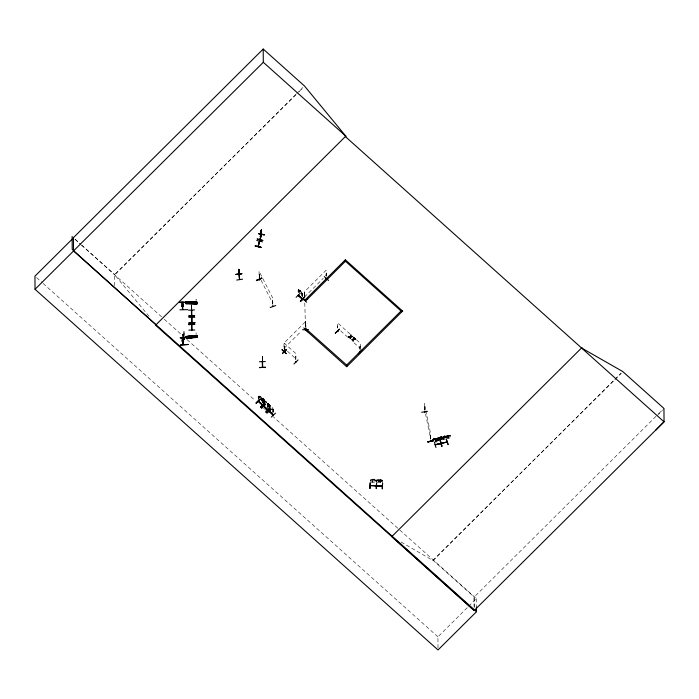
<?xml version="1.0" encoding="UTF-8"?>
<svg xmlns="http://www.w3.org/2000/svg" width="699" height="699" viewBox="0 0 699 699"><rect width="100%" height="100%" fill="white"/><g stroke="black" fill="none" stroke-linecap="round" stroke-linejoin="round"><path stroke-width="0.52" stroke-dasharray="3.5 2.62" d="M196.087 299.696L196.148 299.443M196.104 300.579L196.043 299.819M370.951 479.732L376.158 480.082L376.176 481.812M372.27 479.829L371.37 479.986L371.379 481.192L374.166 481.768L375.136 481.27L375.127 480.064L374.148 479.829L374.21 479.164L372.27 479.121L374.21 479.164M375.477 479.837L376.158 480.143L376.106 481.873M382.353 482.065L382.344 480.318L381.698 480.03L376.578 480.178L377.547 479.933M377.617 480.152L378.587 479.968L377.617 480.152L377.626 481.358M381.374 480.23L380.405 479.995L381.374 480.257L381.383 481.462L378.605 481.899L381.383 481.436M381.698 480.056L382.405 480.344L376.647 480.187M376.647 480.126L378.526 479.942M196.052 332.741L196.174 333.475M196.061 299.443L196.157 299.888M261.269 231.019L260.937 232.356M260.71 232.391L261.111 230.032L260.465 232.409M260.535 231.535L261.26 229.814M261.129 229.648L261.461 229.211L261.155 232.793M259.451 236.035L259.512 236.568M260.561 232.147L261.356 229.193M260.561 232.356L261.015 230.705L260.57 233.562M260.465 234.855L261.531 230.591M261.286 229.228L261.487 232.356M439.645 439.549L438.439 439.155C438.317 438.072 445.516 436.421 441.462 438.273L442.729 438.71L441.086 438.5L439.557 439.505M436.473 441.165L437.146 440.326L437.076 437.784L438.955 437.312L438.92 438.055L440.195 437.714L440.125 436.989L442.03 436.595L441.349 439.383M443.245 439.54L443.917 438.692L443.9 436.962L442.03 437.242M443.288 439.549L443.917 437.015M448.723 435.582L450.689 435.39L450.637 437.128L448.26 438.264M446.521 438.762L450.06 437.915L450.689 435.39M447.736 436.648L449.431 435.634L448.234 436.639L449.501 437.076L447.849 436.866L446.836 437.731M435.844 438.946L434.28 439.846M439.435 439.496L440.685 438.448L439.522 438.055M657.252 415.564L662.469 410.313M114.758 285.673L114.68 274.593L295.939 94.426M296.717 93.657L302.912 87.497M295.939 94.671L114.68 274.838L149.822 317.276M299.041 91.595L302.912 87.742M304.493 297.014L323.244 278.377M283.986 348.364L301.243 331.221M264.458 402.93C263.086 402.755 259.845 398.229 261.872 397.967M261.365 399.531L261.845 400.571M264.842 402.117L264.126 399.426L262.807 398.142L263.514 400.212L264.711 400.693L263.82 400.632L264.738 402.143M262.413 403.096L262.527 399.811L262.003 399.601L263.243 400.108L262.335 398.587L262.807 398.779M261.81 400.562L265.131 403.428M265.629 401.532L265.113 400.868M267.481 407.613L267.481 403.629L268.18 403.935M270.207 406.067L268.18 403.288L268.189 404.039M401.121 542.04L432.926 560.519L614.185 379.976M614.963 379.208L621.158 373.048M432.926 560.519L614.211 380.335M614.98 379.574L621.166 373.423M474.245 607.352L474.175 597.06L657.759 414.586M658.537 413.817L663.954 408.426M438.011 647.947L437.932 636.841L467.946 607.012M468.714 606.251L476.412 598.597L273.213 416.726M284.633 346.669L284.65 349.701M295.721 359.601L295.843 356.429L296.044 358.631M298.281 292.165L298.333 289.648L299.731 290.688M298.123 290.207L298.648 290.417L298.123 290.207L298.132 292.304M298.29 289.692L298.779 289.823M299.731 290.801L299.722 290.041L301.086 292.007M301.129 291.317L299.679 290.085M302.064 295.397L302.484 293.423L301.129 291.964M301.933 295.738L302.055 293.501L302.326 297.145M325.874 275.721L326.232 273.335L326.407 276.507M304.851 294.594L304.869 296.612M326.022 275.86L326.381 273.475M305.507 325.184L305.725 324.686L305.515 327.211M284.117 346.442L284.344 345.944L284.144 349.474M258.621 400.71L258.42 395.608L258.368 398.115M258.211 396.158L258.735 396.368L258.211 396.158L258.219 398.255M258.385 397.382L258.822 398.413M259.766 396.045L261.216 397.268L258.377 395.651M262.623 399.409L262.553 402.956M337.32 326.101L337.844 326.311L337.32 326.101L337.337 328.119M262.108 401.401L262.632 401.147L262.571 399.382L261.129 397.941M263.89 402.283L263.873 400.466L265.279 401.619L265.271 400.859L266.677 402.781M266.668 402.135L266.625 402.825M267.534 403.646L268.075 404.275L267.857 406.914M267.603 404.319L267.621 407.473M268.032 404.319L267.56 403.603M268.04 406.049L267.534 406.206L268.04 406.049L268.032 404.24M269.036 406.171L269.569 406.381M272.042 407.281L273.449 409.422L273.414 411.204M272.855 412.76L272.977 409.474L273.23 412.061M359.863 349.282L359.985 346.11L360.247 349.631M444.573 437.679L445.77 436.665L444.162 437.635L442.589 437.46L443.795 437.871L442.546 438.928L444.197 437.915L445.193 438.273M446.259 437.81L447.447 436.823L446.268 436.368L447.867 436.595M433.441 439.54L440.178 437.653L440.859 437.775L440.868 439.514M435.206 441.681L435.197 439.121L438.911 437.408M438.247 438.308L438.282 440.099L438.317 438.308L440.152 437.688M438.264 438.369L445.088 435.844L445.045 438.465L442.353 438.614L442.345 437.408L443.28 436.316M445.045 437.941L443.288 438.378L443.28 437.181L446.914 436.062M259.268 274.253L259.294 278.298M272.514 303.777L272.68 300.666L272.925 304.152M272.907 301.12L272.488 300.745M301.985 295.389L302.501 295.144M273.414 411.117L272.907 411.362L273.466 411.161M370.977 479.759L370.33 479.951L370.339 481.742M443.227 436.368L445.106 435.896M441.951 437.338L448.741 435.861L448.749 437.067L446.993 437.487M435.259 438.867L438.902 438.212L438.911 439.418L437.155 439.854M435.713 439.461C434.935 439.26 436.534 441.899 435.792 443.839M436.22 440.09L438.911 439.933M440.169 440.248L435.853 441.322L435.285 440.842L436.15 440.099L436.211 438.885L437.102 438.483M435.8 441.357L440.23 440.309M441.934 439.881L446.364 438.841M432.078 439.566L435.259 438.229L435.197 438.911L436.141 438.893M446.049 437.714L446.897 435.355L448.802 434.961L448.802 435.608M433.432 438.684L435.197 438.264M441.969 436.63L440.204 437.05L439.269 438.133L439.278 439.339L441.986 439.217L442.921 438.474L442.913 437.268L441.969 437.277M432.419 439.505L436.464 438.518M446.993 438.002L449.693 436.84L449.684 435.634L448.741 435.643L448.723 434.944M424.669 406.635L424.59 410.199M430.532 435.398L430.567 439.435M238.979 273.108L239.014 268.547L239.652 273.126M238.77 273.134L238.953 268.547M238.831 272.584L239.014 269.412M239.259 270.129L239.521 272.558L239.381 270.67M435.355 440.501L435.958 440.335L434.691 439.898M378.299 481.768L379.505 481.165L380.911 481.847M262.466 360.186L262.509 356.569M262.265 360.186L262.509 356.525M262.448 357.032L262.221 356.534M262.483 357.128L262.702 360.212M262.483 357.774L262.693 359.251M262.544 358.963L262.658 360.361M184.169 336.804L183.889 331.221L184.047 336.804M184.029 333.842L184.012 331.221M182.256 334.314L183.488 334.288L183.505 335.171L182.273 335.205L182.256 334.314L182.317 336.245M183.977 334.716L182.299 334.699L183.968 334.568L182.273 334.856L182.325 336.708M438.981 438.02L439.837 437.976L439.846 439.182M191.474 308.731L191.727 305.07L191.797 309.535M191.657 305.577L191.447 305.079M191.683 305.673L191.744 307.656M191.683 307.822L191.779 307.508M191.718 308.154L191.806 309.238M378.91 479.645L380.073 479.689M380.396 480.056L381.698 480.091M372.34 480.003L374.148 480.047L374.157 481.253L372.349 481.209M378.587 480.169L380.405 480.213L378.587 480.178L378.596 481.384L380.413 481.436L378.596 481.375M370.951 482.397L375.512 482.441M377.198 482.502L381.759 482.633M268.914 405.665L267.7 405.202L268.617 405.254L267.726 403.734L270.094 405.874L269.202 405.787M301.094 293.877L301.793 293.991L301.785 292.785M261.181 399.828L261.88 399.95L261.173 397.897M439.059 439.741L438.063 439.383L436.438 440.422L437.661 439.348L436.456 438.928L438.028 439.103L441.969 437.495L441.978 438.692L440.221 439.112L440.213 437.915M263.873 400.562L265.323 401.576L264.624 401.156L264.633 402.353M381.147 481.777L379.898 481.043L381.138 480.362L379.47 480.877L377.871 480.239L379.094 481.008M262.815 398.893L262.108 398.474L262.02 401.698M299.775 290.758L299.076 290.338L299.792 292.689M259.862 396.709L259.163 396.289L259.172 397.495M435.818 441.418L435.232 440.92M438.893 440.51L438.325 440.021L438.867 440.606M350.077 334.078L337.442 322.772L337.477 328.014M356.394 339.731L360.343 343.27L360.387 349.491M340.64 330.845L347.744 337.206M354.061 342.859L360.378 348.513M284.449 348.556L286.747 350.601M287.507 351.282L295.904 358.805M262.763 398.185L264.213 399.4L264.17 400.09C267.726 403.166 259.058 395.52 262.859 398.849L262.85 398.203M267.219 403.078L268.233 403.996M269.543 405.175L270.504 406.014L267.175 403.122M264.143 402.004L262.116 399.679M270.504 408.574L267.184 405.708L269.831 408.076M75.046 239.119L80.708 244.187M81.512 244.912L114.68 274.593M75.046 239.364L80.708 244.432M81.521 245.157L163.461 318.499M164.274 319.225L183.785 336.691M187.035 339.6L255.327 400.719M263.462 407.998L265.9 410.182M432.926 560.135L474.175 597.06M36.575 277.617L42.263 282.711M43.076 283.436L437.932 636.841M298.726 289.867L301.994 292.829M266.389 402.004L265.55 401.243L266.389 402.222M270.644 406.661L269.202 405.665L269.22 407.395M264.44 401.951L263.54 400.518L262.308 400.011M259.74 396.945L259.277 396.525L260.168 398.046M261.243 399.784L261.697 400.169L260.753 398.579M265.192 401.803L264.746 401.375L265.629 402.912M299.653 290.985L299.198 290.557L300.081 292.095M267.49 404.835L268.198 405.979M259.093 276.393L260.552 279.277M261.042 280.229L272.732 303.261M298.735 292.462L298.377 289.701M239.46 272.523L239.023 268.897M239.442 271.072L239.504 273.326L239.154 270.723L239.311 271.465M446.993 436.307L446.941 438.055M445.097 436.491L445.971 436.508L445.979 437.705M440.842 437.714L440.789 439.461M435.206 439.129L435.294 440.894M450.007 435.259L445.036 436.735M433.354 438.614L433.441 439.33M425.726 409.754L424.45 403.48L424.494 409.701M425.936 410.794L430.409 432.742L430.462 439.968M425.551 413.957L430.444 437.985M239.145 270.163L239.241 271.64M196.139 333.205L196 333.362M239.145 269.517L239.215 271.972M239.495 272.121L239.268 270.426L239.32 272.881M238.743 268.932L238.813 269.438M239.469 274.646L239.023 270.277L239.172 272.75M239.381 270.924L239.46 272.872M239.608 273.038L239.39 271.876M262.501 359.81L262.536 360.011M262.457 358.814L262.474 359.4L262.448 357.477M262.448 356.525L262.623 360.981M262.571 362.292L262.457 358.849M262.579 358.491L262.606 359.111M304.729 296.726L304.581 291.413L304.615 296.656M304.79 303.043L305.428 326.442M262.641 360.693L262.588 359.373M262.536 358.36L262.571 359.793M191.648 306.022L191.762 308.338M191.657 305.07L191.683 306.398M191.666 307.508L191.744 310.837M191.771 307.918L191.709 304.712L191.683 308.731M476.412 598.597L476.465 605.657M474.018 597.593L474.088 607.352M444.721 436.062L443.585 436.342M441.654 436.814L440.519 437.085M441.401 437.644L441.427 439.426M438.588 437.539L437.452 437.819M434.883 438.448L433.756 438.71M430.628 435.888L430.663 439.933M424.765 407.133L424.791 410.164M380.422 482.581L380.457 479.331L378.517 479.287L378.587 480.03M376.578 480.117L376.595 481.908M373.825 479.287L372.654 479.261M372.27 479.121L372.357 482.371M359.985 346.11L360.002 349.142M326.258 276.367L326.215 270.146L304.458 291.771L304.484 295.965M305.874 324.825L305.891 327.857M305.629 326.905L305.699 321.496L283.951 343.122L283.995 349.343M305.393 321.199L305.367 327.071M302.44 293.466L302.466 297.005M302.055 293.501L302.082 296.656M300.85 291.186L300.002 290.426M299.775 290.967L299.784 292.173M295.86 359.461L295.869 353.554L284.414 343.305L284.371 349.989M284.773 346.529L284.79 349.561M284.493 346.075L284.607 349.386M272.741 304.231L272.697 298.01L259.058 271.151L259.102 277.372M273.405 409.396L273.379 411.921M272.977 409.474L272.994 412.62M272.706 408.758L272.715 409.964M263.89 399.321L263.042 398.561M263.925 400.518L263.934 402.24M262.632 357.425L262.614 360.527M261.269 229.158L261.356 232.846M262.142 399.461L262.169 402.607M260.64 231.308L260.544 232.182L260.491 231.483M261.4 397.757L261.417 399.566M260.937 397.146L260.098 396.385M259.495 274.707L259.512 276.734M259.81 396.001L259.818 396.752M259.862 396.927L259.871 398.133M183.505 335.171L183.488 334.288L183.479 336.682M370.295 480.388L370.828 480.597L370.295 480.388M375.564 480.536L376.088 480.746L375.564 480.536M376.551 480.571L377.076 480.781L376.551 480.571M381.811 480.72L382.336 480.929L381.811 480.72M263.811 400.885L264.047 401.375L263.811 400.885M440.798 438.186L440.335 438.5L440.798 438.186M441.847 437.985L441.375 438.299L441.847 437.985M446.932 436.718L446.469 437.032L446.932 436.718M448.426 435.18L447.29 435.669L448.426 435.18M305.612 323.873L305.419 324.38L305.612 323.873M269.264 404.468L268.416 403.716L269.264 404.468M264.126 400.282L262.815 399.103L262.824 400.309L264.135 401.488L264.126 400.282M269.499 405.437L268.189 404.258L268.198 405.464L269.508 406.643L269.499 405.437"/><path stroke-width="1.05" d="M239.469 279.364L238.979 273.903M430.479 441.043L430.322 440.553L430.715 440.877M430.689 441.078L430.645 440.492M186.179 302.291L186.205 301.671L186.179 302.317L196.873 302.676L196.9 302.038L186.196 301.706L186.109 303.812L196.803 304.135L196.83 303.532L186.135 303.156L196.821 303.777M196.803 304.179L196.9 302.029M196.812 303.899L186.135 303.252M186.187 302.117L196.882 302.396L186.187 302.16M370.094 488.505L370.278 482.922M370.059 482.913L369.858 488.496M376.132 488.584L376.525 483.105M376.412 488.592L376.612 483.009M186.109 303.794L186.135 303.174M187.21 303.654L187.288 301.793M187.935 303.681L188.005 301.811M189.988 303.742L190.058 301.881M191.072 303.785L191.142 301.916M195.72 303.943L195.799 302.082M196.76 302.719L196.83 303.287M261.443 234.707L260.203 239.067M261.513 234.514L260.098 239.512M186.205 301.662L196.882 302.317L186.196 301.951M258.77 401.34L258.77 401.532M262.571 405.027L258.342 401.226M264.135 406.521L267.595 409.396M268.023 409.894L263.803 406.084M269.255 411.239L272.89 414.918M273.396 414.795L273.099 414.524M298.158 295.476L302.379 299.277L302.475 298.822M302.178 298.753L302.518 298.945M337.879 331.282L337.757 331.745L337.451 330.968M337.888 331.553L337.591 331.204M360.195 351.632L360.107 351.16M262.265 361.785L262.405 367.001M191.64 317.407L191.771 322.623M304.615 300.098C305.262 299.539 304.685 300.919 304.633 299.591M259.853 239.512L261.321 234.348M262.789 240.508L257.066 238.979L262.798 240.386M262.71 367.185L262.527 361.837M192.068 322.623L192.059 322.422M191.832 324.38L191.902 324.886M304.598 299.819L304.729 300.124M304.843 299.591L304.886 300.282M305.664 329.683L305.402 329.098M350.435 336.665L348.661 337.11L350.435 336.665L350.793 334.838M348.652 337.005L350.391 336.953L350.417 338.692L350.776 336.892L352.576 336.437L350.776 336.892M353.58 337.337L353.904 337.739L353.58 337.337C354.472 339.819 349.159 339.915 353.178 339.557M353.205 341.182L353.563 339.382L355.363 338.936L353.563 339.382M352.576 336.551L350.819 336.603L351.116 335.136M355.363 339.041L353.607 339.094L353.904 337.626M350.094 338.395L350.391 336.953M352.881 340.894L353.178 339.452M255.231 246.022L260.98 247.254M435.171 444.844L435.8 444.887L435.267 444.573M441.305 443.376L446.967 442.187M256.751 240.465L262.492 241.854M258.551 233.676L264.371 234.768L258.56 233.536M259.46 241.295L258.018 246.633L259.504 241.033M258.237 246.625L259.731 241.207M258.342 401.034L262.614 404.904M268.023 409.64L267.848 410.095L263.654 406.233M302.047 298.569L298.29 295.258M258.56 233.606L264.309 234.978M284.004 351.475L284.572 351.282L284.222 351.667M305.384 330.024L305.804 329.893M326.311 278.543L326.049 278.892M239.766 279.521L239.434 279.364M284.685 351.387L284.458 351.719M306.643 302.265L302.414 298.272M286.136 353.615L281.898 349.631L286.162 353.502M259.093 279.53L259.556 280.011L259.277 279.259M272.697 306.407L272.793 305.935M441.882 443.044L441.89 443.489L441.803 443M370.278 485.63L376.071 485.735M376.525 485.814L382.379 485.98M382.44 486.172L382.318 485.726M284.528 351.352L284.633 351.955L284.825 351.527M305.393 330.295L305.716 329.378M424.485 411.938L424.852 412.305M424.826 412.358L424.695 411.825M430.427 440.929L430.357 440.623M476.473 606.671L476.508 611.712L438.028 649.956L35.037 289.281L73.517 251.028L73.43 237.669L263.208 49.044L304.458 85.96L345.804 136.13L345.358 136.576L664.05 421.812L655.854 430.068M73.43 237.913L34.95 276.166L35.037 289.281M263.208 49.044L263.305 62.29L73.517 250.924L476.508 611.712M345.804 136.13L155.571 325.201L474.271 610.445L664.05 421.812L663.954 408.426L622.704 371.51L581.551 347.98M345.411 136.628L345.856 136.183L263.305 62.29M345.411 259.713L304.921 300.124L305.76 300.867L345.455 261.243M402.676 310.959L346.704 366.757L305.297 329.692L306.092 328.74M581.996 347.534L391.772 536.605L474.114 610.603M286.555 349.517L282.361 353.563L286.45 349.517M295.922 361.671L295.939 361.462M293.973 363.961L298.071 359.924M300.194 293.274L296.096 297.302M298.543 295.799L298.473 295.59M300.404 301.225L304.511 297.092L300.395 301.112M304.502 297.084L300.413 301.12M326.311 278.351L325.9 278.674M324.249 276.568L328.582 280.474M305.603 330.216L305.952 329.832M305.629 330.234L305.804 329.701M308.014 331.894L303.803 327.953M260.107 399.068L255.983 403.096L260.325 399.173M256.157 403.244L260.089 399.068M335.293 333.196L339.434 329.107L335.302 333.117M264.606 403.052L260.491 407.176L264.65 403.192M264.633 403.166L260.544 407.22M264.021 406.407L264.274 406.381M265.943 411.929L270.059 407.91L266.004 412.087M265.978 412.061L270.05 407.901M271.16 409.186L266.817 413.109L271.125 409.168M269.307 411.091L273.187 414.996M271.317 417.085L275.467 413.179M358.334 353.729L362.432 349.692M191.482 310.076L191.727 310.574M191.797 315.791L191.753 310.19M435.285 444.791L440.894 443.419M261.732 278.027L256.367 280.404L261.837 278.237M256.489 280.622L261.863 278.185M272.968 306.092L272.496 306.066M270.207 307.569L275.694 305.533M295.904 362.003L295.852 361.514L295.86 362.012M435.94 447.535L434.437 442.135M440.492 440.772L441.707 446.102M441.777 446.233L440.169 440.702L442.083 446.172M352.576 336.437L350.819 336.603M348.661 337.11L350.391 337.067M355.363 338.936L353.607 339.094M435.8 444.555L440.842 443.69L440.361 443.297M441.401 443.096L441.427 443.594L447.028 441.751M421.672 412.288L427.508 411.327M427.683 441.785L433.502 440.763M433.502 440.728L427.727 442.03L433.494 440.588M370.802 485.866L370.811 485.394M375.66 485.753L375.66 485.534M376.071 485.543L376.062 486.05L376.193 485.613M377.049 486.05L377.058 485.578M382.309 486.198L376.516 486.006M241.81 273.693L235.939 274.462L241.81 273.624M236.69 280.063L242.553 279.189M186.441 338.403L186.179 336.516L196.795 335.24L197.066 337.372L186.45 338.604L186.371 338.01L197.004 336.813L186.458 338.648M186.179 336.516L196.865 335.686L186.196 336.551L186.257 337.136L196.891 335.931M186.214 336.752L196.821 335.424M186.222 336.866L196.865 335.686M186.388 338.098L196.987 336.726L197.066 337.355M186.406 338.281L197.031 336.988M446.574 442.292L446.504 441.855M446.303 439.234L448.129 444.66L446.338 439.304M258.246 401.409L262.387 405.228L262.562 404.782M376.062 486.05L370.269 485.438M441.436 443.559L441.41 443.122M259.399 361.741L265.323 361.566M259.6 367.683L265.506 367.106M259.591 367.403L265.515 367.525M187.62 302.484L179.713 302.265L187.612 302.361M187.62 302.379L179.722 302.562M181.915 305.332L183.155 305.306L183.164 306.179L181.932 306.206L181.915 305.332L183.112 305.673M181.923 305.664L183.155 305.306M187.813 309.622L179.914 309.823M187.987 337.294L180.106 337.905L187.996 337.416M184.012 337.565L184.064 339.426L184.169 337.678M183.549 341.4L183.531 340.527L182.299 340.562L182.317 341.435L183.549 341.068L182.317 341.435M182.299 340.885L183.531 340.527M182.352 341.06L183.505 341.033M188.188 344.424L180.298 345.044L188.188 344.546M307.691 299.434L301.776 299.749M194.54 309.91L188.616 310.234M188.739 315.904L194.663 315.695M188.747 316.201L194.663 316.088M188.835 317.398L194.75 317.294M188.948 322.877L194.872 322.781L188.948 323.052M194.68 324.222L188.765 324.633L194.68 324.205M188.765 324.493L194.689 324.45M194.803 330.007L188.879 330.111M302.597 329.745L308.521 329.517M377.172 485.892L381.776 486.023M304.851 300.343L304.904 299.897M381.899 486.216L381.907 485.718M382.362 488.758L382.528 483.175M259.303 279.504L259.53 279.696M304.869 299.854L304.511 299.932M192.007 322.868L191.963 317.267M370.287 485.857L370.4 485.386M238.988 274.157L239.705 279.583M446.53 442.292L446.495 441.829M261.618 408.102L265.777 404.031L261.644 408.05M191.849 315.345L191.561 315.546M191.893 317.398L191.972 317.844M191.954 329.613L191.709 329.858M191.718 330.085L191.622 324.388M345.411 259.871L402.676 311.125M306.092 328.906L347.499 365.804M156.017 324.764L72.224 249.464L72.137 236.463M304.502 297.197L300.631 301.426M302.484 299.102L298.255 295.083M269.22 411.283L273.396 415.066M191.561 315.738L191.447 310.19M241.81 273.763L235.939 274.462M195.729 335.459L195.973 337.311M191.107 336.009L191.351 337.862M184.134 337.565L184.187 339.426M305.446 329.124L305.419 329.378M191.832 324.633L191.945 330.103M440.894 443.227L435.346 444.844M401.881 311.754L344.616 260.5M401.051 311.003L346.66 365.061M376.647 485.569L376.639 486.067L376.525 485.622M269.604 411.353L269.508 411.807M269.176 411.047L269.028 411.187M190.277 337.94L190.023 336.14M189.097 301.854L189.018 303.672M189.315 338.054L189.071 336.254M187.524 338.272L187.271 336.472M184.047 337.678L184.064 339.426M183.47 337.154L183.514 341.365M183.086 301.924L183.129 306.136L181.932 306.206M183.182 344.555L182.998 337.835M182.806 309.325L182.614 302.615M182.858 344.563L182.666 337.818M182.474 309.334L182.29 302.597M182.334 337.643L182.36 341.392M181.932 301.951L181.976 306.171M182.317 337.18L182.343 340.929M190.25 336.901L191.124 337.005L190.25 336.901M382.545 483.175L382.344 488.872L382.563 483.184M255.24 245.969L260.989 247.35L255.24 245.969M190.145 302.667L190.984 302.912L190.145 302.667M194.872 322.816L188.957 323.296L194.872 322.877M188.241 338.185L187.996 336.341L188.241 338.185"/></g></svg>
